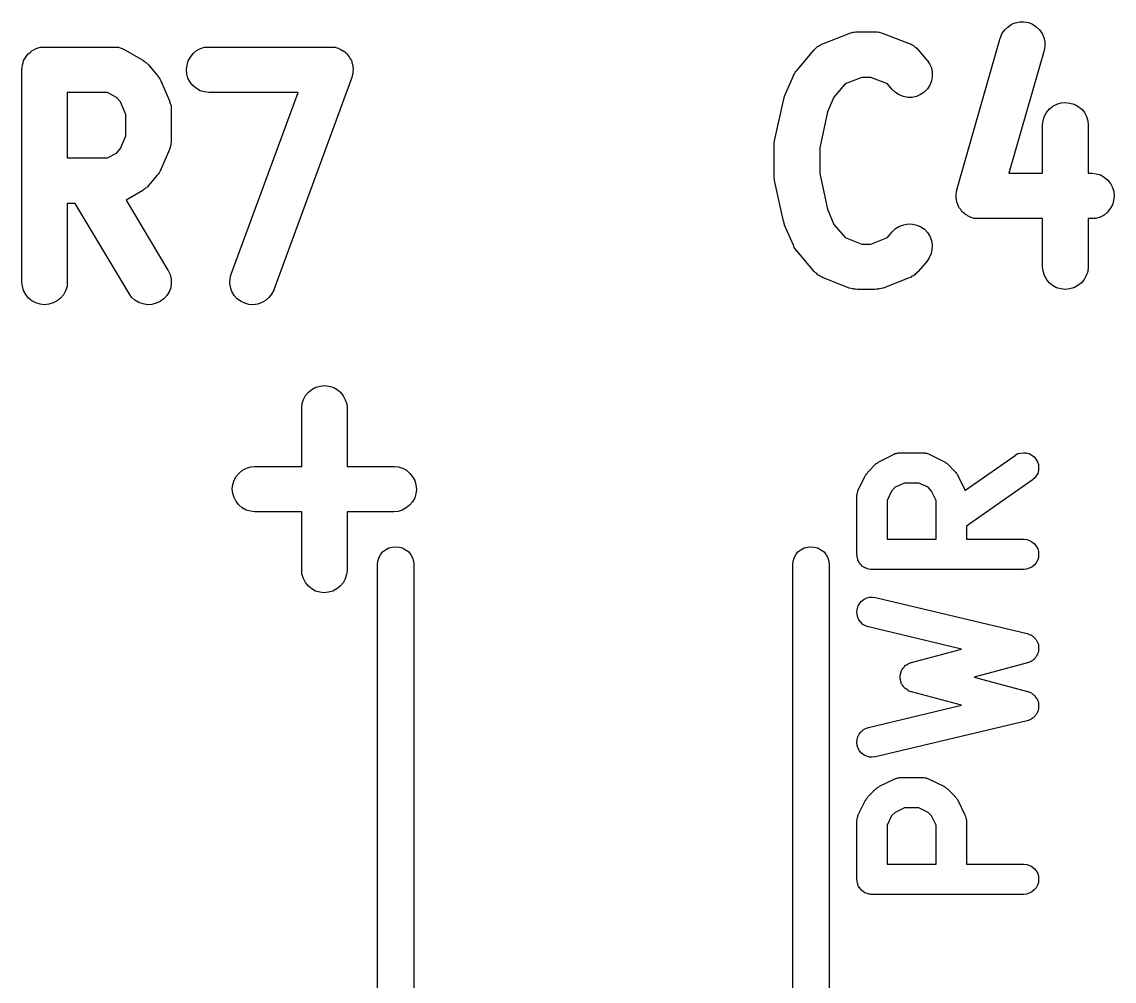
# Model space of a CAD drawing. Extents: x 137.1 to 164.6, y -146.9 to -60.6.
# Drawn here: x 145.972 to 149.575, y -117.183 to -114.019 of the extents above; entities that cross this region are included whole.
import ezdxf

# ---------------------------------------------------------------- set-up
doc = ezdxf.new("R2010")
doc.units = 0
doc.layers.add('BLACK', color=7, linetype='CONTINUOUS')

msp = doc.modelspace()

# ---------------------------------------------------------------- linework, layer by layer
at = {"layer": 'BLACK', "linetype": 'CONTINUOUS'}
for p, q in [((149.224, -114.036), (149.236, -114.027)), ((149.236, -114.027), (149.249, -114.022)), ((149.249, -114.022), (149.264, -114.019)), ((149.264, -114.019), (149.278, -114.019)), ((149.278, -114.019), (149.293, -114.021)), ((149.293, -114.021), (149.306, -114.027)), ((149.306, -114.027), (149.318, -114.035)), ((148.616, -114.09), (148.701, -114.057)), ((148.701, -114.057), (148.702, -114.056)), ((148.702, -114.056), (148.708, -114.055)), ((148.708, -114.055), (148.714, -114.053)), ((148.714, -114.053), (148.715, -114.053)), ((148.715, -114.053), (148.717, -114.053)), ((148.717, -114.053), (148.723, -114.052)), ((148.723, -114.052), (148.729, -114.052)), ((148.729, -114.052), (148.786, -114.052)), ((148.786, -114.052), (148.787, -114.052)), ((148.787, -114.052), (148.793, -114.052)), ((148.793, -114.052), (148.799, -114.053)), ((148.799, -114.053), (148.8, -114.053)), ((148.8, -114.053), (148.801, -114.053)), ((148.801, -114.053), (148.807, -114.055)), ((148.807, -114.055), (148.813, -114.057)), ((148.813, -114.057), (148.899, -114.09)), ((149.2, -114.072), (149.205, -114.058)), ((149.205, -114.058), (149.213, -114.046)), ((149.213, -114.046), (149.224, -114.036)), ((149.318, -114.035), (149.329, -114.045)), ((149.329, -114.045), (149.337, -114.057)), ((149.337, -114.057), (149.343, -114.071)), ((146.012, -114.111), (146.019, -114.107)), ((146.019, -114.107), (146.026, -114.105)), ((146.019, -114.107), (146.019, -114.107)), ((146.019, -114.107), (146.019, -114.107)), ((146.026, -114.105), (146.033, -114.103)), ((146.033, -114.103), (146.04, -114.102)), ((146.033, -114.103), (146.033, -114.103)), ((146.033, -114.103), (146.033, -114.103)), ((146.04, -114.102), (146.047, -114.102)), ((146.047, -114.102), (146.276, -114.102)), ((146.276, -114.102), (146.277, -114.102)), ((146.277, -114.102), (146.281, -114.102)), ((146.281, -114.102), (146.286, -114.102)), ((146.286, -114.102), (146.289, -114.103)), ((146.289, -114.103), (146.291, -114.103)), ((146.291, -114.103), (146.296, -114.105)), ((146.296, -114.105), (146.3, -114.106)), ((146.3, -114.106), (146.303, -114.107)), ((146.303, -114.107), (146.305, -114.108)), ((146.548, -114.114), (146.561, -114.107)), ((146.561, -114.107), (146.575, -114.103)), ((146.575, -114.103), (146.59, -114.102)), ((146.59, -114.102), (146.99, -114.102)), ((146.99, -114.102), (146.991, -114.102)), ((146.991, -114.102), (146.997, -114.102)), ((146.997, -114.102), (147.002, -114.103)), ((147.002, -114.103), (147.004, -114.103)), ((147.004, -114.103), (147.006, -114.103)), ((147.006, -114.103), (147.011, -114.105)), ((147.011, -114.105), (147.016, -114.106)), ((147.016, -114.106), (147.018, -114.107)), ((147.018, -114.107), (147.02, -114.108)), ((148.589, -114.108), (148.591, -114.106)), ((148.591, -114.106), (148.594, -114.103)), ((148.594, -114.103), (148.597, -114.1)), ((148.597, -114.1), (148.6, -114.099)), ((148.6, -114.099), (148.603, -114.097)), ((148.603, -114.097), (148.606, -114.095)), ((148.606, -114.095), (148.61, -114.093)), ((148.61, -114.093), (148.613, -114.092)), ((148.613, -114.092), (148.616, -114.09)), ((148.899, -114.09), (148.9, -114.09)), ((148.9, -114.09), (148.902, -114.092)), ((148.902, -114.092), (148.905, -114.093)), ((148.905, -114.093), (148.909, -114.095)), ((148.909, -114.095), (148.913, -114.097)), ((148.913, -114.097), (148.915, -114.099)), ((148.915, -114.099), (148.918, -114.101)), ((148.918, -114.101), (148.921, -114.104)), ((148.921, -114.104), (148.924, -114.106)), ((148.924, -114.106), (148.926, -114.109)), ((149.056, -114.573), (149.199, -114.073)), ((149.199, -114.073), (149.2, -114.072)), ((149.343, -114.071), (149.346, -114.085)), ((149.346, -114.1), (149.344, -114.114)), ((149.346, -114.085), (149.346, -114.1)), ((145.978, -114.147), (145.982, -114.141)), ((145.982, -114.141), (145.985, -114.135)), ((145.985, -114.134), (145.99, -114.129)), ((145.985, -114.135), (145.985, -114.134)), ((145.985, -114.135), (145.985, -114.135)), ((145.99, -114.129), (145.994, -114.123)), ((145.994, -114.123), (145.994, -114.123)), ((145.994, -114.123), (145.995, -114.123)), ((145.995, -114.123), (146, -114.119)), ((146, -114.119), (146.006, -114.114)), ((146.006, -114.114), (146.012, -114.111)), ((146.006, -114.114), (146.006, -114.114)), ((146.006, -114.114), (146.006, -114.114)), ((146.305, -114.108), (146.309, -114.11)), ((146.309, -114.11), (146.314, -114.112)), ((146.314, -114.112), (146.371, -114.145)), ((146.521, -114.148), (146.528, -114.135)), ((146.528, -114.135), (146.537, -114.123)), ((146.537, -114.123), (146.548, -114.114)), ((147.02, -114.108), (147.024, -114.11)), ((147.024, -114.11), (147.029, -114.113)), ((147.029, -114.113), (147.031, -114.114)), ((147.031, -114.114), (147.032, -114.115)), ((147.032, -114.115), (147.037, -114.118)), ((147.037, -114.118), (147.041, -114.122)), ((147.041, -114.122), (147.042, -114.123)), ((147.042, -114.123), (147.044, -114.124)), ((147.044, -114.124), (147.047, -114.129)), ((147.047, -114.129), (147.051, -114.133)), ((147.051, -114.133), (147.052, -114.134)), ((147.052, -114.134), (147.053, -114.136)), ((147.053, -114.136), (147.055, -114.141)), ((147.055, -114.141), (147.058, -114.145)), ((148.529, -114.178), (148.586, -114.111)), ((148.586, -114.111), (148.587, -114.11)), ((148.587, -114.11), (148.589, -114.108)), ((148.926, -114.109), (148.928, -114.111)), ((148.928, -114.111), (148.957, -114.145)), ((149.344, -114.114), (149.228, -114.518)), ((145.972, -114.176), (145.973, -114.168)), ((145.972, -114.177), (145.972, -114.176)), ((145.972, -114.176), (145.972, -114.176)), ((145.972, -114.176), (145.972, -114.176)), ((145.972, -114.176), (145.972, -114.176)), ((145.972, -114.877), (145.972, -114.177)), ((145.973, -114.168), (145.974, -114.162)), ((145.974, -114.161), (145.976, -114.154)), ((145.974, -114.162), (145.974, -114.161)), ((145.974, -114.161), (145.974, -114.161)), ((145.976, -114.154), (145.978, -114.148)), ((145.978, -114.148), (145.978, -114.147)), ((145.978, -114.147), (145.978, -114.147)), ((146.371, -114.145), (146.372, -114.146)), ((146.372, -114.146), (146.375, -114.149)), ((146.375, -114.149), (146.379, -114.151)), ((146.379, -114.151), (146.381, -114.153)), ((146.381, -114.153), (146.383, -114.154)), ((146.383, -114.154), (146.386, -114.158)), ((146.386, -114.158), (146.39, -114.161)), ((146.39, -114.161), (146.418, -114.195)), ((146.515, -114.176), (146.517, -114.162)), ((146.516, -114.191), (146.515, -114.176)), ((146.517, -114.162), (146.521, -114.148)), ((147.058, -114.145), (147.059, -114.147)), ((147.059, -114.147), (147.06, -114.149)), ((147.06, -114.149), (147.061, -114.154)), ((147.061, -114.154), (147.063, -114.159)), ((147.063, -114.159), (147.063, -114.161)), ((147.063, -114.161), (147.064, -114.163)), ((147.064, -114.163), (147.064, -114.168)), ((147.064, -114.168), (147.065, -114.174)), ((147.065, -114.177), (147.064, -114.183)), ((147.065, -114.174), (147.065, -114.175)), ((147.065, -114.175), (147.065, -114.177)), ((148.527, -114.181), (148.529, -114.178)), ((148.957, -114.145), (148.958, -114.145)), ((148.958, -114.145), (148.966, -114.157)), ((148.966, -114.157), (148.972, -114.171)), ((148.972, -114.171), (148.975, -114.185)), ((146.418, -114.195), (146.419, -114.195)), ((146.419, -114.195), (146.421, -114.198)), ((146.421, -114.198), (146.423, -114.201)), ((146.423, -114.201), (146.425, -114.204)), ((146.425, -114.204), (146.427, -114.207)), ((146.427, -114.207), (146.429, -114.211)), ((146.429, -114.211), (146.43, -114.214)), ((146.43, -114.214), (146.459, -114.28)), ((146.52, -114.205), (146.516, -114.191)), ((146.527, -114.218), (146.52, -114.205)), ((147.06, -114.203), (146.803, -114.903)), ((147.062, -114.197), (147.06, -114.203)), ((147.063, -114.192), (147.062, -114.197)), ((147.064, -114.19), (147.063, -114.192)), ((147.064, -114.183), (147.064, -114.188)), ((147.064, -114.188), (147.064, -114.19)), ((148.488, -114.264), (148.517, -114.197)), ((148.517, -114.196), (148.519, -114.193)), ((148.517, -114.197), (148.517, -114.196)), ((148.519, -114.193), (148.52, -114.19)), ((148.52, -114.19), (148.523, -114.187)), ((148.523, -114.187), (148.524, -114.183)), ((148.524, -114.183), (148.527, -114.181)), ((148.743, -114.202), (148.688, -114.223)), ((148.772, -114.202), (148.743, -114.202)), ((148.827, -114.223), (148.772, -114.202)), ((148.972, -114.214), (148.967, -114.228)), ((148.975, -114.2), (148.972, -114.214)), ((148.975, -114.185), (148.975, -114.2)), ((146.536, -114.229), (146.527, -114.218)), ((146.548, -114.239), (146.536, -114.229)), ((146.56, -114.246), (146.548, -114.239)), ((146.574, -114.25), (146.56, -114.246)), ((146.589, -114.252), (146.574, -114.25)), ((148.688, -114.223), (148.65, -114.267)), ((148.843, -114.242), (148.827, -114.223)), ((148.854, -114.252), (148.843, -114.242)), ((148.948, -114.251), (148.936, -114.259)), ((148.959, -114.24), (148.948, -114.251)), ((148.967, -114.228), (148.959, -114.24)), ((146.122, -114.252), (146.122, -114.468)), ((146.255, -114.252), (146.122, -114.252)), ((146.284, -114.268), (146.255, -114.252)), ((146.297, -114.283), (146.284, -114.268)), ((146.315, -114.325), (146.297, -114.283)), ((146.459, -114.28), (146.459, -114.281)), ((146.459, -114.281), (146.461, -114.288)), ((146.59, -114.252), (146.589, -114.252)), ((146.883, -114.252), (146.59, -114.252)), ((146.662, -114.851), (146.883, -114.252)), ((148.455, -114.411), (148.484, -114.278)), ((148.484, -114.277), (148.486, -114.27)), ((148.484, -114.278), (148.484, -114.277)), ((148.484, -114.278), (148.484, -114.278)), ((148.484, -114.278), (148.484, -114.278)), ((148.484, -114.278), (148.484, -114.278)), ((148.486, -114.27), (148.488, -114.264)), ((148.65, -114.267), (148.629, -114.316)), ((148.866, -114.26), (148.854, -114.252)), ((148.88, -114.265), (148.866, -114.26)), ((148.894, -114.268), (148.88, -114.265)), ((148.909, -114.268), (148.894, -114.268)), ((148.923, -114.265), (148.909, -114.268)), ((148.936, -114.259), (148.923, -114.265)), ((149.386, -114.29), (149.4, -114.286)), ((149.4, -114.286), (149.415, -114.285)), ((149.415, -114.285), (149.429, -114.287)), ((149.429, -114.287), (149.443, -114.291)), ((146.461, -114.288), (146.464, -114.295)), ((146.464, -114.295), (146.465, -114.31)), ((146.465, -114.31), (146.465, -114.41)), ((148.629, -114.316), (148.604, -114.435)), ((149.345, -114.33), (149.352, -114.318)), ((149.352, -114.318), (149.362, -114.306)), ((149.362, -114.306), (149.373, -114.297)), ((149.373, -114.297), (149.386, -114.29)), ((149.443, -114.291), (149.456, -114.298)), ((149.456, -114.298), (149.468, -114.307)), ((149.468, -114.307), (149.477, -114.318)), ((149.477, -114.318), (149.484, -114.331)), ((146.315, -114.395), (146.315, -114.325)), ((149.339, -114.359), (149.341, -114.344)), ((149.339, -114.36), (149.339, -114.359)), ((149.341, -114.344), (149.345, -114.33)), ((149.484, -114.331), (149.488, -114.345)), ((149.488, -114.345), (149.489, -114.36)), ((146.297, -114.437), (146.315, -114.395)), ((149.339, -114.518), (149.339, -114.36)), ((149.489, -114.36), (149.489, -114.518)), ((146.463, -114.426), (146.459, -114.44)), ((146.465, -114.411), (146.463, -114.426)), ((146.465, -114.41), (146.465, -114.411)), ((148.454, -114.418), (148.455, -114.411)), ((148.454, -114.425), (148.454, -114.418)), ((148.454, -114.426), (148.454, -114.425)), ((148.454, -114.427), (148.454, -114.426)), ((148.454, -114.426), (148.454, -114.426)), ((148.454, -114.527), (148.454, -114.427)), ((148.455, -114.411), (148.455, -114.411)), ((148.455, -114.411), (148.455, -114.411)), ((146.255, -114.468), (146.284, -114.452)), ((146.284, -114.452), (146.297, -114.437)), ((146.459, -114.44), (146.43, -114.506)), ((148.604, -114.435), (148.604, -114.519)), ((146.122, -114.468), (146.255, -114.468)), ((146.418, -114.525), (146.39, -114.559)), ((146.42, -114.523), (146.418, -114.525)), ((146.423, -114.52), (146.42, -114.523)), ((146.425, -114.517), (146.423, -114.52)), ((146.427, -114.513), (146.425, -114.517)), ((146.428, -114.51), (146.427, -114.513)), ((146.43, -114.507), (146.428, -114.51)), ((146.43, -114.506), (146.43, -114.507)), ((148.454, -114.534), (148.454, -114.527)), ((148.454, -114.527), (148.454, -114.527)), ((148.454, -114.527), (148.454, -114.527)), ((148.455, -114.541), (148.454, -114.534)), ((148.604, -114.519), (148.629, -114.637)), ((149.228, -114.518), (149.339, -114.518)), ((149.489, -114.518), (149.5, -114.518)), ((149.5, -114.518), (149.501, -114.518)), ((149.501, -114.518), (149.516, -114.52)), ((149.516, -114.52), (149.53, -114.524)), ((149.53, -114.524), (149.542, -114.531)), ((149.542, -114.531), (149.554, -114.541)), ((146.371, -114.575), (146.316, -114.607)), ((146.374, -114.572), (146.371, -114.575)), ((146.378, -114.57), (146.374, -114.572)), ((146.38, -114.568), (146.378, -114.57)), ((146.383, -114.566), (146.38, -114.568)), ((146.386, -114.563), (146.383, -114.566)), ((146.389, -114.56), (146.386, -114.563)), ((146.39, -114.559), (146.389, -114.56)), ((148.455, -114.542), (148.455, -114.541)), ((148.455, -114.541), (148.455, -114.541)), ((148.455, -114.541), (148.455, -114.541)), ((148.484, -114.676), (148.455, -114.542)), ((149.056, -114.576), (149.056, -114.573)), ((149.554, -114.541), (149.563, -114.552)), ((149.563, -114.552), (149.57, -114.565)), ((149.57, -114.565), (149.574, -114.579)), ((146.316, -114.607), (146.454, -114.838)), ((149.054, -114.587), (149.055, -114.583)), ((149.054, -114.59), (149.054, -114.587)), ((149.054, -114.593), (149.054, -114.59)), ((149.054, -114.597), (149.054, -114.593)), ((149.054, -114.602), (149.054, -114.597)), ((149.055, -114.605), (149.054, -114.602)), ((149.055, -114.578), (149.056, -114.576)), ((149.055, -114.583), (149.055, -114.578)), ((149.055, -114.607), (149.055, -114.605)), ((149.056, -114.612), (149.055, -114.607)), ((149.573, -114.608), (149.569, -114.622)), ((149.575, -114.594), (149.573, -114.608)), ((149.574, -114.579), (149.575, -114.594)), ((146.148, -114.618), (146.122, -114.618)), ((146.122, -114.618), (146.122, -114.877)), ((146.326, -114.915), (146.148, -114.618)), ((148.629, -114.637), (148.65, -114.687)), ((149.057, -114.616), (149.056, -114.612)), ((149.058, -114.619), (149.057, -114.616)), ((149.059, -114.621), (149.058, -114.619)), ((149.061, -114.625), (149.059, -114.621)), ((149.063, -114.63), (149.061, -114.625)), ((149.064, -114.632), (149.063, -114.63)), ((149.066, -114.634), (149.064, -114.632)), ((149.069, -114.638), (149.066, -114.634)), ((149.071, -114.642), (149.069, -114.638)), ((149.073, -114.644), (149.071, -114.642)), ((149.075, -114.646), (149.073, -114.644)), ((149.078, -114.649), (149.075, -114.646)), ((149.553, -114.647), (149.542, -114.656)), ((149.562, -114.635), (149.553, -114.647)), ((149.569, -114.622), (149.562, -114.635)), ((148.486, -114.682), (148.484, -114.676)), ((148.488, -114.689), (148.486, -114.682)), ((149.082, -114.652), (149.078, -114.649)), ((149.084, -114.653), (149.082, -114.652)), ((149.086, -114.655), (149.084, -114.653)), ((149.09, -114.657), (149.086, -114.655)), ((149.094, -114.66), (149.09, -114.657)), ((149.097, -114.661), (149.094, -114.66)), ((149.099, -114.662), (149.097, -114.661)), ((149.103, -114.664), (149.099, -114.662)), ((149.107, -114.665), (149.103, -114.664)), ((149.11, -114.666), (149.107, -114.665)), ((149.113, -114.667), (149.11, -114.666)), ((149.117, -114.667), (149.113, -114.667)), ((149.122, -114.668), (149.117, -114.667)), ((149.125, -114.668), (149.122, -114.668)), ((149.128, -114.668), (149.125, -114.668)), ((149.129, -114.668), (149.128, -114.668)), ((149.339, -114.668), (149.129, -114.668)), ((149.339, -114.827), (149.339, -114.668)), ((149.5, -114.668), (149.489, -114.668)), ((149.489, -114.668), (149.489, -114.827)), ((149.515, -114.667), (149.5, -114.668)), ((149.529, -114.663), (149.515, -114.667)), ((149.542, -114.656), (149.529, -114.663)), ((148.488, -114.69), (148.488, -114.689)), ((148.517, -114.756), (148.488, -114.69)), ((148.65, -114.687), (148.688, -114.73)), ((148.827, -114.73), (148.843, -114.711)), ((148.843, -114.711), (148.844, -114.71)), ((148.844, -114.71), (148.854, -114.7)), ((148.854, -114.7), (148.867, -114.693)), ((148.867, -114.693), (148.881, -114.688)), ((148.881, -114.688), (148.895, -114.685)), ((148.895, -114.685), (148.91, -114.686)), ((148.91, -114.686), (148.924, -114.689)), ((148.924, -114.689), (148.937, -114.695)), ((148.937, -114.695), (148.949, -114.703)), ((148.949, -114.703), (148.959, -114.714)), ((148.959, -114.714), (148.967, -114.726)), ((148.688, -114.73), (148.743, -114.752)), ((148.743, -114.752), (148.772, -114.752)), ((148.772, -114.752), (148.827, -114.73)), ((148.967, -114.726), (148.972, -114.74)), ((148.972, -114.74), (148.975, -114.755)), ((148.975, -114.755), (148.974, -114.769)), ((148.518, -114.759), (148.517, -114.756)), ((148.52, -114.763), (148.518, -114.759)), ((148.522, -114.766), (148.52, -114.763)), ((148.524, -114.769), (148.522, -114.766)), ((148.526, -114.772), (148.524, -114.769)), ((148.528, -114.775), (148.526, -114.772)), ((148.529, -114.775), (148.528, -114.775)), ((148.586, -114.842), (148.529, -114.775)), ((148.971, -114.783), (148.965, -114.797)), ((148.974, -114.769), (148.971, -114.783)), ((148.957, -114.809), (148.928, -114.842)), ((148.965, -114.797), (148.957, -114.809)), ((149.341, -114.841), (149.339, -114.827)), ((149.489, -114.827), (149.489, -114.828)), ((146.454, -114.838), (146.455, -114.839)), ((146.455, -114.839), (146.461, -114.852)), ((146.461, -114.852), (146.464, -114.867)), ((146.659, -114.865), (146.662, -114.851)), ((148.588, -114.844), (148.586, -114.842)), ((148.59, -114.847), (148.588, -114.844)), ((148.594, -114.849), (148.59, -114.847)), ((148.596, -114.852), (148.594, -114.849)), ((148.599, -114.854), (148.596, -114.852)), ((148.602, -114.856), (148.599, -114.854)), ((148.605, -114.858), (148.602, -114.856)), ((148.609, -114.86), (148.605, -114.858)), ((148.612, -114.861), (148.609, -114.86)), ((148.615, -114.863), (148.612, -114.861)), ((148.616, -114.863), (148.615, -114.863)), ((148.701, -114.897), (148.616, -114.863)), ((148.899, -114.863), (148.813, -114.897)), ((148.902, -114.862), (148.899, -114.863)), ((148.905, -114.861), (148.902, -114.862)), ((148.908, -114.858), (148.905, -114.861)), ((148.912, -114.857), (148.908, -114.858)), ((148.914, -114.855), (148.912, -114.857)), ((148.917, -114.853), (148.914, -114.855)), ((148.92, -114.85), (148.917, -114.853)), ((148.923, -114.848), (148.92, -114.85)), ((148.925, -114.845), (148.923, -114.848)), ((148.928, -114.843), (148.925, -114.845)), ((148.928, -114.842), (148.928, -114.843)), ((149.345, -114.855), (149.341, -114.841)), ((149.352, -114.868), (149.345, -114.855)), ((149.483, -114.856), (149.476, -114.869)), ((149.488, -114.842), (149.483, -114.856)), ((149.489, -114.828), (149.488, -114.842)), ((145.974, -114.891), (145.972, -114.877)), ((145.978, -114.905), (145.974, -114.891)), ((146.121, -114.892), (146.116, -114.906)), ((146.122, -114.878), (146.121, -114.892)), ((146.122, -114.877), (146.122, -114.878)), ((146.463, -114.896), (146.458, -114.909)), ((146.465, -114.881), (146.463, -114.896)), ((146.464, -114.867), (146.465, -114.881)), ((146.658, -114.88), (146.659, -114.865)), ((146.66, -114.894), (146.658, -114.88)), ((146.665, -114.908), (146.66, -114.894)), ((148.707, -114.898), (148.701, -114.897)), ((148.713, -114.9), (148.707, -114.898)), ((148.806, -114.898), (148.8, -114.9)), ((148.812, -114.897), (148.806, -114.898)), ((148.813, -114.897), (148.812, -114.897)), ((149.361, -114.88), (149.352, -114.868)), ((149.372, -114.889), (149.361, -114.88)), ((149.385, -114.896), (149.372, -114.889)), ((149.399, -114.9), (149.385, -114.896)), ((149.442, -114.896), (149.428, -114.9)), ((149.455, -114.889), (149.442, -114.896)), ((149.467, -114.88), (149.455, -114.889)), ((149.476, -114.869), (149.467, -114.88)), ((145.985, -114.918), (145.978, -114.905)), ((145.994, -114.93), (145.985, -114.918)), ((146.005, -114.939), (145.994, -114.93)), ((146.1, -114.93), (146.088, -114.939)), ((146.109, -114.919), (146.1, -114.93)), ((146.116, -114.906), (146.109, -114.919)), ((146.334, -114.927), (146.326, -114.915)), ((146.345, -114.937), (146.334, -114.927)), ((146.44, -114.933), (146.428, -114.941)), ((146.45, -114.922), (146.44, -114.933)), ((146.458, -114.909), (146.45, -114.922)), ((146.672, -114.921), (146.665, -114.908)), ((146.682, -114.932), (146.672, -114.921)), ((146.693, -114.94), (146.682, -114.932)), ((146.787, -114.928), (146.776, -114.938)), ((146.796, -114.917), (146.787, -114.928)), ((146.803, -114.904), (146.796, -114.917)), ((146.803, -114.903), (146.803, -114.904)), ((148.714, -114.9), (148.713, -114.9)), ((148.715, -114.901), (148.714, -114.9)), ((148.722, -114.901), (148.715, -114.901)), ((148.728, -114.902), (148.722, -114.901)), ((148.729, -114.902), (148.728, -114.902)), ((148.786, -114.902), (148.729, -114.902)), ((148.792, -114.901), (148.786, -114.902)), ((148.798, -114.901), (148.792, -114.901)), ((148.799, -114.9), (148.798, -114.901)), ((148.8, -114.9), (148.799, -114.9)), ((149.414, -114.902), (149.399, -114.9)), ((149.428, -114.9), (149.414, -114.902)), ((146.018, -114.946), (146.005, -114.939)), ((146.032, -114.95), (146.018, -114.946)), ((146.047, -114.952), (146.032, -114.95)), ((146.061, -114.95), (146.047, -114.952)), ((146.075, -114.946), (146.061, -114.95)), ((146.088, -114.939), (146.075, -114.946)), ((146.358, -114.944), (146.345, -114.937)), ((146.372, -114.949), (146.358, -114.944)), ((146.386, -114.952), (146.372, -114.949)), ((146.401, -114.951), (146.386, -114.952)), ((146.415, -114.947), (146.401, -114.951)), ((146.428, -114.941), (146.415, -114.947)), ((146.707, -114.947), (146.693, -114.94)), ((146.721, -114.951), (146.707, -114.947)), ((146.735, -114.952), (146.721, -114.951)), ((146.75, -114.95), (146.735, -114.952)), ((146.764, -114.945), (146.75, -114.95)), ((146.776, -114.938), (146.764, -114.945)), ((146.942, -115.224), (146.956, -115.22)), ((146.956, -115.22), (146.971, -115.218)), ((146.971, -115.218), (146.985, -115.22)), ((146.985, -115.22), (146.999, -115.224)), ((146.901, -115.264), (146.908, -115.251)), ((146.908, -115.251), (146.918, -115.24)), ((146.918, -115.24), (146.929, -115.231)), ((146.929, -115.231), (146.942, -115.224)), ((146.999, -115.224), (147.012, -115.231)), ((147.012, -115.231), (147.023, -115.24)), ((147.023, -115.24), (147.032, -115.252)), ((147.032, -115.252), (147.039, -115.265)), ((146.895, -115.292), (146.897, -115.278)), ((146.895, -115.293), (146.895, -115.292)), ((146.895, -115.485), (146.895, -115.293)), ((146.897, -115.278), (146.901, -115.264)), ((147.039, -115.265), (147.044, -115.279)), ((147.044, -115.279), (147.045, -115.293)), ((147.045, -115.293), (147.045, -115.485)), ((148.86, -115.441), (148.862, -115.44)), ((148.862, -115.44), (148.865, -115.44)), ((148.865, -115.44), (148.868, -115.44)), ((148.868, -115.44), (148.87, -115.44)), ((148.87, -115.44), (148.871, -115.44)), ((148.871, -115.44), (148.943, -115.44)), ((148.943, -115.44), (148.944, -115.44)), ((148.944, -115.44), (148.945, -115.44)), ((148.945, -115.44), (148.946, -115.44)), ((148.946, -115.44), (148.95, -115.44)), ((148.95, -115.44), (148.953, -115.441)), ((149.266, -115.441), (149.276, -115.44)), ((149.276, -115.44), (149.285, -115.44)), ((149.285, -115.44), (149.295, -115.443)), ((148.789, -115.477), (148.791, -115.476)), ((148.791, -115.476), (148.793, -115.474)), ((148.793, -115.474), (148.795, -115.473)), ((148.795, -115.473), (148.797, -115.471)), ((148.797, -115.471), (148.799, -115.47)), ((148.799, -115.47), (148.801, -115.469)), ((148.801, -115.469), (148.849, -115.445)), ((148.849, -115.445), (148.85, -115.444)), ((148.85, -115.444), (148.851, -115.444)), ((148.851, -115.444), (148.852, -115.443)), ((148.852, -115.443), (148.856, -115.442)), ((148.856, -115.442), (148.859, -115.441)), ((148.859, -115.441), (148.86, -115.441)), ((148.953, -115.441), (148.955, -115.441)), ((148.955, -115.441), (148.956, -115.441)), ((148.956, -115.441), (148.959, -115.443)), ((148.959, -115.443), (148.963, -115.444)), ((148.963, -115.444), (148.964, -115.444)), ((148.964, -115.444), (148.965, -115.445)), ((148.965, -115.445), (149.013, -115.469)), ((149.013, -115.469), (149.013, -115.469)), ((149.013, -115.469), (149.016, -115.47)), ((149.016, -115.47), (149.018, -115.472)), ((149.018, -115.472), (149.02, -115.473)), ((149.02, -115.473), (149.022, -115.474)), ((149.022, -115.474), (149.024, -115.476)), ((149.024, -115.476), (149.026, -115.478)), ((149.083, -115.564), (149.248, -115.449)), ((149.248, -115.448), (149.257, -115.443)), ((149.248, -115.449), (149.248, -115.448)), ((149.257, -115.443), (149.266, -115.441)), ((149.295, -115.443), (149.303, -115.448)), ((149.303, -115.448), (149.311, -115.454)), ((149.311, -115.454), (149.317, -115.461)), ((149.317, -115.461), (149.322, -115.47)), ((149.322, -115.47), (149.325, -115.479)), ((146.679, -115.518), (146.689, -115.507)), ((146.689, -115.507), (146.7, -115.498)), ((146.7, -115.498), (146.713, -115.491)), ((146.713, -115.491), (146.727, -115.486)), ((146.727, -115.486), (146.741, -115.485)), ((146.741, -115.485), (146.895, -115.485)), ((147.045, -115.485), (147.199, -115.485)), ((147.199, -115.485), (147.2, -115.485)), ((147.2, -115.485), (147.214, -115.487)), ((147.214, -115.487), (147.228, -115.491)), ((147.228, -115.491), (147.241, -115.498)), ((147.241, -115.498), (147.252, -115.508)), ((147.252, -115.508), (147.261, -115.519)), ((148.756, -115.514), (148.757, -115.512)), ((148.757, -115.512), (148.758, -115.509)), ((148.758, -115.509), (148.76, -115.508)), ((148.76, -115.508), (148.761, -115.506)), ((148.761, -115.506), (148.763, -115.504)), ((148.763, -115.504), (148.765, -115.502)), ((148.765, -115.502), (148.788, -115.478)), ((148.788, -115.478), (148.789, -115.477)), ((149.026, -115.478), (149.05, -115.502)), ((149.05, -115.502), (149.05, -115.502)), ((149.05, -115.502), (149.052, -115.504)), ((149.052, -115.504), (149.054, -115.507)), ((149.054, -115.507), (149.055, -115.508)), ((149.055, -115.508), (149.056, -115.51)), ((149.056, -115.51), (149.058, -115.512)), ((149.058, -115.512), (149.059, -115.515)), ((149.323, -115.508), (149.318, -115.516)), ((149.325, -115.498), (149.323, -115.508)), ((149.325, -115.479), (149.326, -115.489)), ((149.326, -115.489), (149.325, -115.498)), ((146.666, -115.559), (146.668, -115.545)), ((146.668, -115.545), (146.672, -115.531)), ((146.672, -115.531), (146.679, -115.518)), ((147.261, -115.519), (147.268, -115.532)), ((147.268, -115.532), (147.272, -115.546)), ((147.272, -115.546), (147.274, -115.561)), ((148.731, -115.562), (148.755, -115.515)), ((148.755, -115.515), (148.756, -115.514)), ((148.883, -115.54), (148.853, -115.554)), ((148.931, -115.54), (148.883, -115.54)), ((148.961, -115.554), (148.931, -115.54)), ((149.059, -115.515), (149.083, -115.562)), ((149.305, -115.53), (149.088, -115.682)), ((149.312, -115.524), (149.305, -115.53)), ((149.318, -115.516), (149.312, -115.524)), ((146.668, -115.574), (146.666, -115.559)), ((146.672, -115.588), (146.668, -115.574)), ((147.272, -115.575), (147.268, -115.589)), ((147.274, -115.561), (147.272, -115.575)), ((148.726, -115.581), (148.727, -115.578)), ((148.726, -115.583), (148.726, -115.581)), ((148.726, -115.584), (148.726, -115.583)), ((148.726, -115.585), (148.726, -115.584)), ((148.727, -115.574), (148.728, -115.573)), ((148.727, -115.578), (148.727, -115.574)), ((148.728, -115.572), (148.729, -115.568)), ((148.728, -115.573), (148.728, -115.572)), ((148.729, -115.568), (148.73, -115.565)), ((148.73, -115.565), (148.731, -115.564)), ((148.731, -115.564), (148.731, -115.562)), ((148.841, -115.567), (148.826, -115.597)), ((148.853, -115.554), (148.841, -115.567)), ((148.973, -115.567), (148.961, -115.554)), ((148.988, -115.597), (148.973, -115.567)), ((149.083, -115.562), (149.083, -115.563)), ((149.083, -115.563), (149.083, -115.564)), ((146.679, -115.601), (146.672, -115.588)), ((146.688, -115.612), (146.679, -115.601)), ((146.699, -115.622), (146.688, -115.612)), ((147.251, -115.613), (147.24, -115.622)), ((147.261, -115.602), (147.251, -115.613)), ((147.268, -115.589), (147.261, -115.602)), ((148.726, -115.775), (148.726, -115.585)), ((148.826, -115.597), (148.826, -115.725)), ((148.988, -115.725), (148.988, -115.597)), ((146.712, -115.629), (146.699, -115.622)), ((146.726, -115.633), (146.712, -115.629)), ((146.74, -115.635), (146.726, -115.633)), ((146.741, -115.635), (146.74, -115.635)), ((146.895, -115.635), (146.741, -115.635)), ((146.895, -115.827), (146.895, -115.635)), ((147.199, -115.635), (147.045, -115.635)), ((147.045, -115.635), (147.045, -115.827)), ((147.213, -115.634), (147.199, -115.635)), ((147.227, -115.629), (147.213, -115.634)), ((147.24, -115.622), (147.227, -115.629)), ((149.088, -115.682), (149.088, -115.725)), ((148.826, -115.725), (148.988, -115.725)), ((149.088, -115.725), (149.276, -115.725)), ((149.276, -115.725), (149.277, -115.725)), ((149.277, -115.725), (149.287, -115.726)), ((149.287, -115.726), (149.296, -115.729)), ((147.162, -115.767), (147.172, -115.76)), ((147.172, -115.76), (147.182, -115.754)), ((147.182, -115.754), (147.193, -115.751)), ((147.193, -115.751), (147.205, -115.75)), ((147.205, -115.75), (147.217, -115.751)), ((147.217, -115.751), (147.228, -115.754)), ((147.228, -115.754), (147.238, -115.76)), ((147.238, -115.76), (147.248, -115.767)), ((148.532, -115.767), (148.542, -115.76)), ((148.542, -115.76), (148.552, -115.754)), ((148.552, -115.754), (148.563, -115.751)), ((148.563, -115.751), (148.575, -115.75)), ((148.575, -115.75), (148.587, -115.751)), ((148.587, -115.751), (148.598, -115.754)), ((148.598, -115.754), (148.608, -115.76)), ((148.608, -115.76), (148.618, -115.767)), ((149.296, -115.729), (149.304, -115.734)), ((149.304, -115.734), (149.312, -115.74)), ((149.312, -115.74), (149.318, -115.748)), ((149.318, -115.748), (149.323, -115.757)), ((149.323, -115.757), (149.325, -115.766)), ((147.145, -115.807), (147.146, -115.798)), ((147.146, -115.798), (147.149, -115.787)), ((147.149, -115.787), (147.155, -115.777)), ((147.155, -115.777), (147.162, -115.767)), ((147.248, -115.767), (147.255, -115.777)), ((147.255, -115.777), (147.261, -115.787)), ((147.261, -115.787), (147.264, -115.798)), ((147.264, -115.798), (147.265, -115.807)), ((148.515, -115.807), (148.516, -115.798)), ((148.516, -115.798), (148.519, -115.787)), ((148.519, -115.787), (148.525, -115.777)), ((148.525, -115.777), (148.532, -115.767)), ((148.618, -115.767), (148.625, -115.777)), ((148.625, -115.777), (148.631, -115.787)), ((148.631, -115.787), (148.634, -115.798)), ((148.634, -115.798), (148.635, -115.807)), ((148.727, -115.78), (148.726, -115.775)), ((148.727, -115.785), (148.727, -115.78)), ((148.729, -115.79), (148.727, -115.785)), ((148.727, -115.785), (148.727, -115.785)), ((148.727, -115.785), (148.727, -115.785)), ((148.73, -115.794), (148.729, -115.79)), ((148.732, -115.798), (148.73, -115.794)), ((148.73, -115.794), (148.73, -115.794)), ((148.73, -115.794), (148.73, -115.794)), ((148.734, -115.803), (148.732, -115.798)), ((149.322, -115.795), (149.318, -115.803)), ((149.325, -115.785), (149.322, -115.795)), ((149.325, -115.766), (149.326, -115.776)), ((149.326, -115.776), (149.325, -115.785)), ((146.896, -115.841), (146.895, -115.827)), ((147.045, -115.828), (147.043, -115.842)), ((147.045, -115.827), (147.045, -115.828)), ((147.145, -118.292), (147.145, -115.807)), ((147.265, -115.807), (147.265, -118.235)), ((148.515, -118.235), (148.515, -115.807)), ((148.635, -115.807), (148.635, -118.292)), ((148.735, -115.803), (148.734, -115.803)), ((148.734, -115.803), (148.734, -115.803)), ((148.738, -115.807), (148.735, -115.803)), ((148.74, -115.81), (148.738, -115.807)), ((148.741, -115.81), (148.74, -115.81)), ((148.744, -115.814), (148.741, -115.81)), ((148.741, -115.81), (148.741, -115.81)), ((148.748, -115.816), (148.744, -115.814)), ((148.748, -115.817), (148.748, -115.816)), ((148.752, -115.819), (148.748, -115.817)), ((148.748, -115.817), (148.748, -115.817)), ((148.756, -115.821), (148.752, -115.819)), ((148.757, -115.821), (148.756, -115.821)), ((148.761, -115.823), (148.757, -115.821)), ((148.757, -115.821), (148.757, -115.821)), ((148.766, -115.824), (148.761, -115.823)), ((148.771, -115.825), (148.766, -115.824)), ((148.766, -115.824), (148.766, -115.824)), ((148.766, -115.824), (148.766, -115.824)), ((148.775, -115.825), (148.771, -115.825)), ((148.776, -115.825), (148.775, -115.825)), ((149.276, -115.825), (148.776, -115.825)), ((148.776, -115.825), (148.776, -115.825)), ((148.776, -115.825), (148.776, -115.825)), ((148.776, -115.825), (148.776, -115.825)), ((149.286, -115.824), (149.276, -115.825)), ((149.295, -115.821), (149.286, -115.824)), ((149.304, -115.817), (149.295, -115.821)), ((149.311, -115.811), (149.304, -115.817)), ((149.318, -115.803), (149.311, -115.811)), ((146.901, -115.855), (146.896, -115.841)), ((146.908, -115.868), (146.901, -115.855)), ((146.917, -115.88), (146.908, -115.868)), ((147.032, -115.869), (147.022, -115.88)), ((147.039, -115.856), (147.032, -115.869)), ((147.043, -115.842), (147.039, -115.856)), ((146.928, -115.889), (146.917, -115.88)), ((146.941, -115.896), (146.928, -115.889)), ((146.955, -115.9), (146.941, -115.896)), ((146.969, -115.902), (146.955, -115.9)), ((146.984, -115.9), (146.969, -115.902)), ((146.998, -115.896), (146.984, -115.9)), ((147.011, -115.889), (146.998, -115.896)), ((147.022, -115.88), (147.011, -115.889)), ((148.731, -115.945), (148.736, -115.936)), ((148.736, -115.936), (148.742, -115.929)), ((148.742, -115.929), (148.75, -115.923)), ((148.75, -115.923), (148.759, -115.919)), ((148.759, -115.919), (148.768, -115.916)), ((148.768, -115.916), (148.778, -115.916)), ((148.778, -115.916), (148.788, -115.917)), ((148.788, -115.917), (149.288, -116.036)), ((148.726, -115.963), (148.728, -115.954)), ((148.727, -115.973), (148.726, -115.963)), ((148.729, -115.983), (148.727, -115.973)), ((148.728, -115.954), (148.731, -115.945)), ((148.733, -115.991), (148.729, -115.983)), ((148.739, -115.999), (148.733, -115.991)), ((148.746, -116.006), (148.739, -115.999)), ((148.755, -116.011), (148.746, -116.006)), ((148.764, -116.014), (148.755, -116.011)), ((148.765, -116.014), (148.764, -116.014)), ((149.072, -116.088), (148.765, -116.014)), ((149.288, -116.036), (149.288, -116.036)), ((149.288, -116.036), (149.291, -116.037)), ((149.291, -116.037), (149.293, -116.038)), ((149.293, -116.038), (149.295, -116.039)), ((149.295, -116.039), (149.298, -116.04)), ((149.298, -116.04), (149.3, -116.041)), ((149.3, -116.041), (149.302, -116.042)), ((149.302, -116.042), (149.304, -116.043)), ((149.304, -116.043), (149.306, -116.045)), ((149.306, -116.045), (149.308, -116.046)), ((149.308, -116.046), (149.31, -116.048)), ((149.31, -116.048), (149.311, -116.049)), ((149.311, -116.049), (149.313, -116.051)), ((149.313, -116.051), (149.315, -116.053)), ((148.906, -116.132), (149.072, -116.088)), ((149.315, -116.053), (149.316, -116.055)), ((149.316, -116.055), (149.318, -116.057)), ((149.318, -116.057), (149.319, -116.059)), ((149.319, -116.059), (149.32, -116.061)), ((149.32, -116.061), (149.321, -116.063)), ((149.321, -116.063), (149.322, -116.065)), ((149.322, -116.065), (149.323, -116.068)), ((149.323, -116.068), (149.324, -116.07)), ((149.324, -116.07), (149.325, -116.072)), ((149.325, -116.072), (149.325, -116.075)), ((149.325, -116.075), (149.326, -116.077)), ((149.326, -116.077), (149.326, -116.08)), ((149.326, -116.08), (149.326, -116.082)), ((149.326, -116.082), (149.326, -116.084)), ((149.326, -116.084), (149.326, -116.087)), ((149.326, -116.087), (149.326, -116.089)), ((149.308, -116.123), (149.307, -116.125)), ((149.31, -116.122), (149.308, -116.123)), ((149.312, -116.12), (149.31, -116.122)), ((149.314, -116.118), (149.312, -116.12)), ((149.315, -116.116), (149.314, -116.118)), ((149.317, -116.114), (149.315, -116.116)), ((149.318, -116.112), (149.317, -116.114)), ((149.319, -116.11), (149.318, -116.112)), ((149.32, -116.108), (149.319, -116.11)), ((149.322, -116.106), (149.32, -116.108)), ((149.323, -116.101), (149.322, -116.103)), ((149.322, -116.103), (149.322, -116.106)), ((149.324, -116.099), (149.323, -116.101)), ((149.325, -116.097), (149.324, -116.099)), ((149.326, -116.092), (149.325, -116.094)), ((149.325, -116.094), (149.325, -116.097)), ((149.326, -116.089), (149.326, -116.092)), ((148.873, -116.161), (148.874, -116.158)), ((148.874, -116.158), (148.875, -116.156)), ((148.875, -116.156), (148.876, -116.155)), ((148.876, -116.155), (148.878, -116.152)), ((148.878, -116.152), (148.88, -116.149)), ((148.88, -116.149), (148.881, -116.148)), ((148.881, -116.148), (148.882, -116.147)), ((148.882, -116.147), (148.884, -116.145)), ((148.884, -116.145), (148.886, -116.142)), ((148.886, -116.142), (148.888, -116.141)), ((148.888, -116.141), (148.889, -116.14)), ((148.889, -116.14), (148.891, -116.139)), ((148.891, -116.139), (148.894, -116.137)), ((148.894, -116.137), (148.896, -116.136)), ((148.896, -116.136), (148.897, -116.135)), ((148.897, -116.135), (148.9, -116.134)), ((148.9, -116.134), (148.903, -116.133)), ((148.903, -116.133), (148.905, -116.132)), ((148.905, -116.132), (148.906, -116.132)), ((149.289, -116.133), (149.113, -116.18)), ((149.291, -116.132), (149.289, -116.133)), ((149.293, -116.132), (149.291, -116.132)), ((149.296, -116.131), (149.293, -116.132)), ((149.298, -116.13), (149.296, -116.131)), ((149.3, -116.128), (149.298, -116.13)), ((149.302, -116.127), (149.3, -116.128)), ((149.304, -116.126), (149.302, -116.127)), ((149.307, -116.125), (149.304, -116.126)), ((148.869, -116.175), (148.87, -116.173)), ((148.869, -116.176), (148.869, -116.175)), ((148.869, -116.18), (148.869, -116.176)), ((148.869, -116.183), (148.869, -116.18)), ((148.869, -116.185), (148.869, -116.183)), ((148.869, -116.186), (148.869, -116.185)), ((148.87, -116.189), (148.869, -116.186)), ((148.87, -116.17), (148.871, -116.167)), ((148.87, -116.173), (148.87, -116.17)), ((148.871, -116.193), (148.87, -116.189)), ((148.871, -116.165), (148.872, -116.164)), ((148.871, -116.167), (148.871, -116.165)), ((148.871, -116.194), (148.871, -116.193)), ((148.872, -116.196), (148.871, -116.194)), ((148.872, -116.164), (148.873, -116.161)), ((148.873, -116.199), (148.872, -116.196)), ((149.113, -116.18), (149.289, -116.227)), ((148.874, -116.202), (148.873, -116.199)), ((148.875, -116.203), (148.874, -116.202)), ((148.876, -116.205), (148.875, -116.203)), ((148.877, -116.207), (148.876, -116.205)), ((148.879, -116.21), (148.877, -116.207)), ((148.88, -116.211), (148.879, -116.21)), ((148.881, -116.213), (148.88, -116.211)), ((148.883, -116.215), (148.881, -116.213)), ((148.886, -116.217), (148.883, -116.215)), ((148.887, -116.218), (148.886, -116.217)), ((148.888, -116.219), (148.887, -116.218)), ((148.891, -116.221), (148.888, -116.219)), ((148.894, -116.223), (148.891, -116.221)), ((148.895, -116.224), (148.894, -116.223)), ((148.896, -116.225), (148.895, -116.224)), ((148.899, -116.226), (148.896, -116.225)), ((148.902, -116.227), (148.899, -116.226)), ((148.904, -116.228), (148.902, -116.227)), ((148.905, -116.228), (148.904, -116.228)), ((148.906, -116.228), (148.905, -116.228)), ((149.072, -116.272), (148.906, -116.228)), ((149.289, -116.227), (149.29, -116.227)), ((149.29, -116.227), (149.292, -116.228)), ((149.292, -116.228), (149.294, -116.229)), ((149.294, -116.229), (149.296, -116.23)), ((149.296, -116.23), (149.299, -116.231)), ((149.299, -116.231), (149.301, -116.232)), ((149.301, -116.232), (149.303, -116.233)), ((149.303, -116.233), (149.305, -116.235)), ((149.305, -116.235), (149.307, -116.236)), ((149.307, -116.236), (149.309, -116.238)), ((149.309, -116.238), (149.311, -116.239)), ((149.311, -116.239), (149.312, -116.241)), ((149.312, -116.241), (149.314, -116.243)), ((149.314, -116.243), (149.315, -116.245)), ((149.315, -116.245), (149.317, -116.246)), ((149.317, -116.246), (149.318, -116.249)), ((149.318, -116.249), (149.32, -116.251)), ((149.32, -116.251), (149.321, -116.253)), ((149.321, -116.253), (149.322, -116.255)), ((149.322, -116.255), (149.323, -116.257)), ((149.323, -116.257), (149.324, -116.26)), ((149.324, -116.26), (149.324, -116.262)), ((149.324, -116.262), (149.325, -116.264)), ((149.325, -116.264), (149.325, -116.267)), ((149.325, -116.267), (149.326, -116.269)), ((148.765, -116.346), (149.072, -116.272)), ((149.317, -116.304), (149.316, -116.306)), ((149.319, -116.302), (149.317, -116.304)), ((149.32, -116.3), (149.319, -116.302)), ((149.321, -116.298), (149.32, -116.3)), ((149.322, -116.295), (149.321, -116.298)), ((149.323, -116.293), (149.322, -116.295)), ((149.324, -116.291), (149.323, -116.293)), ((149.325, -116.286), (149.324, -116.288)), ((149.324, -116.288), (149.324, -116.291)), ((149.326, -116.283), (149.325, -116.286)), ((149.326, -116.269), (149.326, -116.271)), ((149.326, -116.271), (149.326, -116.274)), ((149.326, -116.274), (149.326, -116.276)), ((149.326, -116.276), (149.326, -116.279)), ((149.326, -116.279), (149.326, -116.281)), ((149.326, -116.281), (149.326, -116.283)), ((149.288, -116.324), (148.788, -116.443)), ((149.29, -116.323), (149.288, -116.324)), ((149.292, -116.323), (149.29, -116.323)), ((149.295, -116.322), (149.292, -116.323)), ((149.297, -116.321), (149.295, -116.322)), ((149.299, -116.32), (149.297, -116.321)), ((149.301, -116.319), (149.299, -116.32)), ((149.303, -116.317), (149.301, -116.319)), ((149.305, -116.316), (149.303, -116.317)), ((149.307, -116.314), (149.305, -116.316)), ((149.309, -116.313), (149.307, -116.314)), ((149.311, -116.311), (149.309, -116.313)), ((149.313, -116.309), (149.311, -116.311)), ((149.314, -116.308), (149.313, -116.309)), ((149.316, -116.306), (149.314, -116.308)), ((148.729, -116.377), (148.734, -116.368)), ((148.734, -116.368), (148.74, -116.36)), ((148.74, -116.36), (148.747, -116.354)), ((148.747, -116.354), (148.755, -116.349)), ((148.755, -116.349), (148.765, -116.346)), ((148.726, -116.396), (148.727, -116.386)), ((148.727, -116.406), (148.726, -116.396)), ((148.727, -116.386), (148.729, -116.377)), ((148.731, -116.415), (148.727, -116.406)), ((148.735, -116.423), (148.731, -116.415)), ((148.742, -116.431), (148.735, -116.423)), ((148.75, -116.437), (148.742, -116.431)), ((148.758, -116.441), (148.75, -116.437)), ((148.768, -116.444), (148.758, -116.441)), ((148.777, -116.444), (148.768, -116.444)), ((148.787, -116.443), (148.777, -116.444)), ((148.788, -116.443), (148.787, -116.443)), ((148.801, -116.54), (148.849, -116.516)), ((148.849, -116.516), (148.85, -116.516)), ((148.85, -116.516), (148.851, -116.515)), ((148.851, -116.515), (148.852, -116.515)), ((148.852, -116.515), (148.856, -116.514)), ((148.856, -116.514), (148.859, -116.513)), ((148.859, -116.513), (148.86, -116.512)), ((148.86, -116.512), (148.862, -116.512)), ((148.862, -116.512), (148.865, -116.512)), ((148.865, -116.512), (148.868, -116.511)), ((148.868, -116.511), (148.87, -116.511)), ((148.87, -116.511), (148.871, -116.511)), ((148.871, -116.511), (148.943, -116.511)), ((148.943, -116.511), (148.944, -116.511)), ((148.944, -116.511), (148.945, -116.511)), ((148.945, -116.511), (148.946, -116.511)), ((148.946, -116.511), (148.95, -116.512)), ((148.95, -116.512), (148.953, -116.512)), ((148.953, -116.512), (148.955, -116.512)), ((148.955, -116.512), (148.956, -116.513)), ((148.956, -116.513), (148.959, -116.514)), ((148.959, -116.514), (148.963, -116.515)), ((148.963, -116.515), (148.964, -116.516)), ((148.964, -116.516), (148.965, -116.516)), ((148.965, -116.516), (149.013, -116.54)), ((148.765, -116.573), (148.788, -116.549)), ((148.788, -116.549), (148.789, -116.549)), ((148.789, -116.549), (148.791, -116.547)), ((148.791, -116.547), (148.793, -116.545)), ((148.793, -116.545), (148.795, -116.544)), ((148.795, -116.544), (148.797, -116.543)), ((148.797, -116.543), (148.799, -116.542)), ((148.799, -116.542), (148.801, -116.54)), ((149.013, -116.54), (149.013, -116.54)), ((149.013, -116.54), (149.016, -116.542)), ((149.016, -116.542), (149.018, -116.543)), ((149.018, -116.543), (149.02, -116.545)), ((149.02, -116.545), (149.022, -116.546)), ((149.022, -116.546), (149.024, -116.548)), ((149.024, -116.548), (149.026, -116.549)), ((149.026, -116.549), (149.05, -116.573)), ((148.731, -116.634), (148.755, -116.586)), ((148.755, -116.586), (148.756, -116.586)), ((148.756, -116.586), (148.757, -116.583)), ((148.757, -116.583), (148.758, -116.581)), ((148.758, -116.581), (148.76, -116.579)), ((148.76, -116.579), (148.761, -116.577)), ((148.761, -116.577), (148.763, -116.575)), ((148.763, -116.575), (148.765, -116.573)), ((149.05, -116.573), (149.05, -116.574)), ((149.05, -116.574), (149.052, -116.576)), ((149.052, -116.576), (149.054, -116.578)), ((149.054, -116.578), (149.055, -116.58)), ((149.055, -116.58), (149.056, -116.581)), ((149.056, -116.581), (149.058, -116.584)), ((149.058, -116.584), (149.059, -116.586)), ((149.059, -116.586), (149.083, -116.634)), ((148.853, -116.626), (148.841, -116.638)), ((148.883, -116.611), (148.853, -116.626)), ((148.931, -116.611), (148.883, -116.611)), ((148.961, -116.626), (148.931, -116.611)), ((148.973, -116.638), (148.961, -116.626)), ((148.726, -116.653), (148.727, -116.649)), ((148.726, -116.654), (148.726, -116.653)), ((148.726, -116.655), (148.726, -116.654)), ((148.726, -116.656), (148.726, -116.655)), ((148.726, -116.847), (148.726, -116.656)), ((148.727, -116.646), (148.728, -116.644)), ((148.727, -116.649), (148.727, -116.646)), ((148.728, -116.643), (148.729, -116.64)), ((148.728, -116.644), (148.728, -116.643)), ((148.729, -116.64), (148.73, -116.636)), ((148.73, -116.636), (148.731, -116.635)), ((148.731, -116.635), (148.731, -116.634)), ((148.841, -116.638), (148.826, -116.668)), ((148.988, -116.668), (148.973, -116.638)), ((149.083, -116.634), (149.083, -116.634)), ((149.083, -116.634), (149.084, -116.636)), ((149.084, -116.636), (149.084, -116.637)), ((149.084, -116.637), (149.085, -116.64)), ((149.085, -116.64), (149.086, -116.644)), ((149.086, -116.644), (149.087, -116.645)), ((149.087, -116.645), (149.087, -116.646)), ((149.087, -116.646), (149.087, -116.65)), ((149.087, -116.65), (149.088, -116.653)), ((149.088, -116.653), (149.088, -116.655)), ((149.088, -116.655), (149.088, -116.656)), ((149.088, -116.656), (149.088, -116.797)), ((148.826, -116.668), (148.826, -116.797)), ((148.988, -116.797), (148.988, -116.668)), ((148.826, -116.797), (148.988, -116.797)), ((149.088, -116.797), (149.276, -116.797)), ((149.276, -116.797), (149.277, -116.797)), ((149.277, -116.797), (149.287, -116.798)), ((149.287, -116.798), (149.296, -116.801)), ((149.296, -116.801), (149.304, -116.805)), ((149.304, -116.805), (149.312, -116.812)), ((149.312, -116.812), (149.318, -116.819)), ((149.318, -116.819), (149.323, -116.828)), ((149.323, -116.828), (149.325, -116.837)), ((149.325, -116.837), (149.326, -116.847)), ((148.727, -116.851), (148.726, -116.847)), ((148.727, -116.856), (148.727, -116.851)), ((148.729, -116.861), (148.727, -116.856)), ((148.727, -116.856), (148.727, -116.856)), ((148.727, -116.856), (148.727, -116.856)), ((148.73, -116.865), (148.729, -116.861)), ((148.73, -116.866), (148.73, -116.865)), ((148.732, -116.87), (148.73, -116.866)), ((148.73, -116.866), (148.73, -116.866)), ((148.734, -116.874), (148.732, -116.87)), ((148.735, -116.874), (148.734, -116.874)), ((148.734, -116.874), (148.734, -116.874)), ((148.738, -116.878), (148.735, -116.874)), ((148.74, -116.882), (148.738, -116.878)), ((149.318, -116.875), (149.311, -116.882)), ((149.322, -116.866), (149.318, -116.875)), ((149.325, -116.857), (149.322, -116.866)), ((149.326, -116.847), (149.325, -116.857)), ((148.741, -116.882), (148.74, -116.882)), ((148.744, -116.885), (148.741, -116.882)), ((148.741, -116.882), (148.741, -116.882)), ((148.748, -116.888), (148.744, -116.885)), ((148.752, -116.89), (148.748, -116.888)), ((148.748, -116.888), (148.748, -116.888)), ((148.748, -116.888), (148.748, -116.888)), ((148.756, -116.893), (148.752, -116.89)), ((148.757, -116.893), (148.756, -116.893)), ((148.761, -116.894), (148.757, -116.893)), ((148.757, -116.893), (148.757, -116.893)), ((148.766, -116.896), (148.761, -116.894)), ((148.771, -116.896), (148.766, -116.896)), ((148.766, -116.896), (148.766, -116.896)), ((148.766, -116.896), (148.766, -116.896)), ((148.775, -116.897), (148.771, -116.896)), ((148.776, -116.897), (148.775, -116.897)), ((149.276, -116.897), (148.776, -116.897)), ((148.776, -116.897), (148.776, -116.897)), ((148.776, -116.897), (148.776, -116.897)), ((148.776, -116.897), (148.776, -116.897)), ((149.286, -116.896), (149.276, -116.897)), ((149.295, -116.893), (149.286, -116.896)), ((149.304, -116.888), (149.295, -116.893)), ((149.311, -116.882), (149.304, -116.888))]:
    msp.add_line(p, q, dxfattribs=at)

doc.saveas('drawing.dxf')
